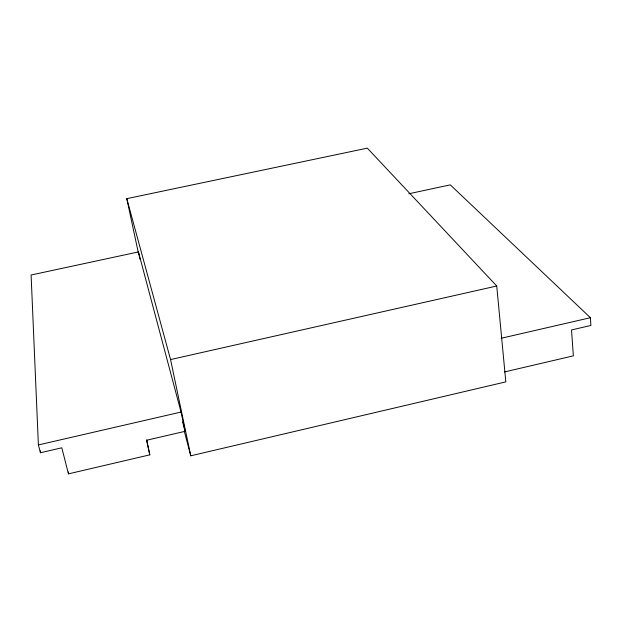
<?xml version="1.0" encoding="UTF-8"?>
<svg xmlns="http://www.w3.org/2000/svg" width="622" height="622" viewBox="0 0 622 622"><rect width="100%" height="100%" fill="white"/><g stroke="black" fill="none" stroke-linecap="round" stroke-linejoin="round"><path stroke-width="0.93" d="M149.809 454.845L146.535 440.267L185.099 431.31L181.049 412.059L138.434 251.926L31.1 275.01L38.385 444.94L40.438 452.738L61.803 447.801L68.459 473.855L149.809 454.845L146.753 439.871M504.528 371.94L573.352 355.854L571.525 329.94L590.9 325.454L590.402 317.71L450.281 184.851L408.716 193.792M184.369 431.481L190.775 455.809L505.818 381.877L496.737 286.011L367.322 148.145L126.795 198.659L138.698 254.452M38.385 444.94L181.049 412.059M501.231 338.259L590.402 317.71M126.795 198.659L170.56 359.563L496.737 286.011M182.619 421.934L185.099 431.31M138.434 251.926L139.973 259.133M170.56 359.563L190.775 455.809M68.303 471.958L68.459 473.855M40.352 450.802L40.438 452.738"/></g></svg>
